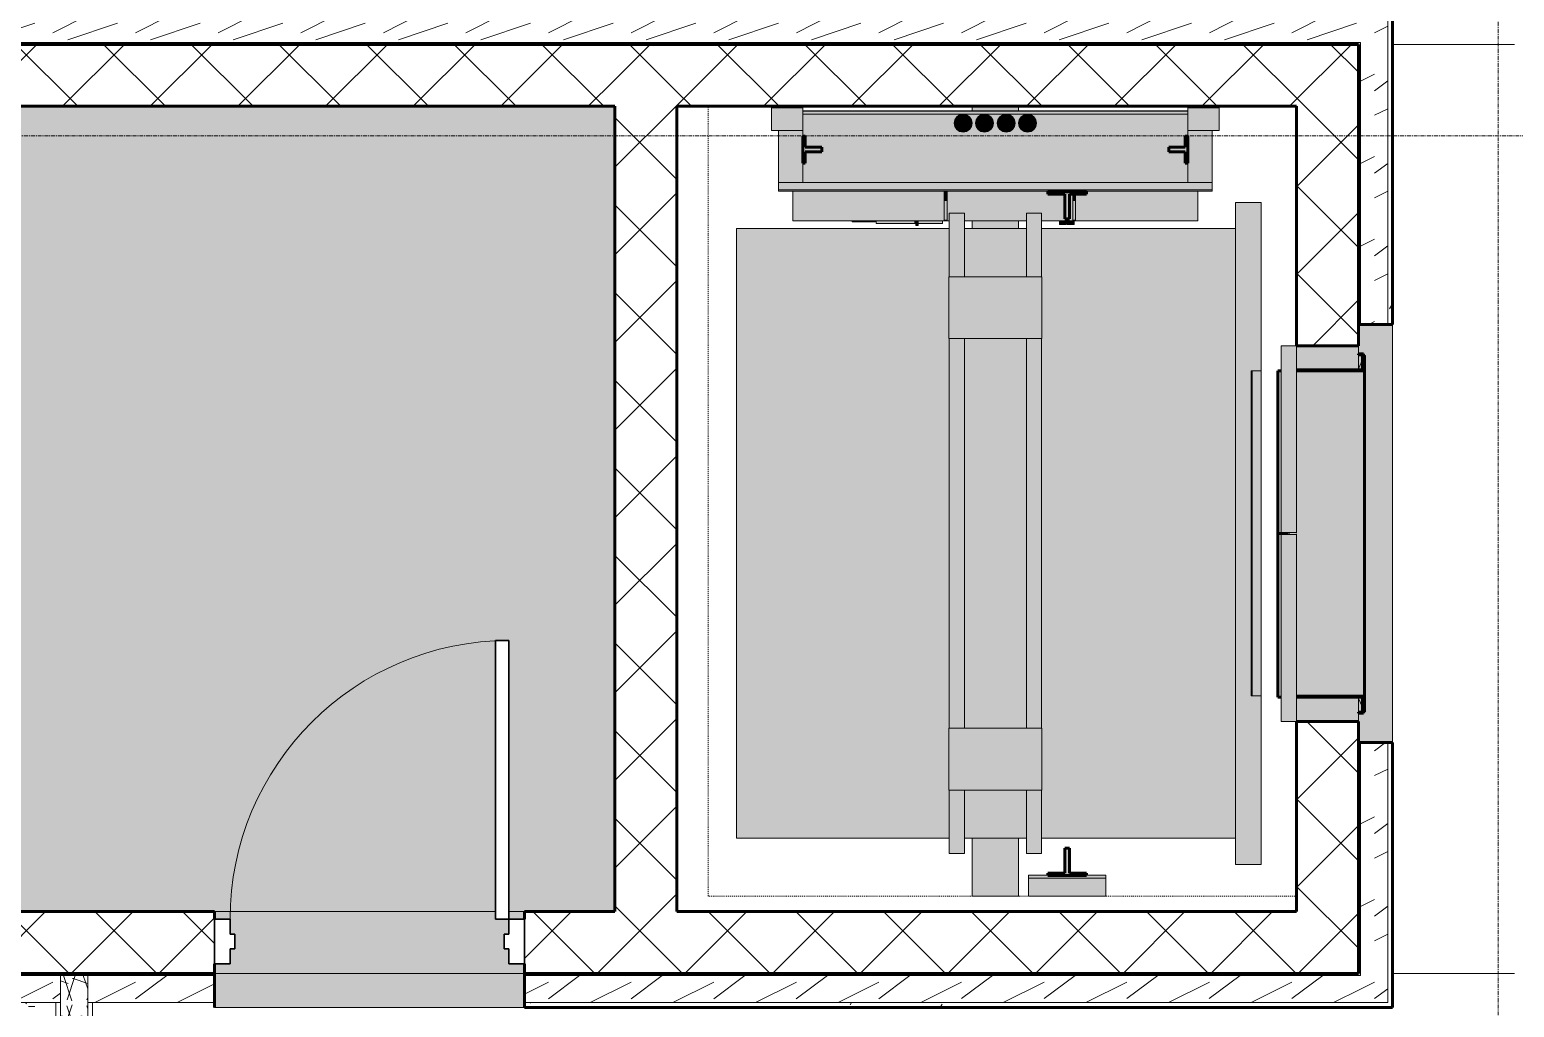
# Model space of a CAD drawing. Header units: inches. Extents: x -4061 to -1937, y 10959 to 12323.
# Drawn here: x -3670.9 to -3479.2, y 11422.6 to 11548.9 of the extents above; entities that cross this region are included whole.
import ezdxf

# ---------------------------------------------------------------- set-up
doc = ezdxf.new("R2010")
doc.units = ezdxf.units.IN
doc.header["$MEASUREMENT"] = 0
doc.linetypes.add('Dash', pattern=[0.25, 0.125, -0.125])
doc.linetypes.add('Grid Line 1_2_', pattern=[0.875, 0.5, -0.125, 0.125, -0.125])
for name, color, linetype, lineweight in [('0-1', 7, 'Continuous', 5), ('0-5', 7, 'Continuous', 18), ('A-DOOR-1', 250, 'Continuous', 9), ('A-DOOR-2', 50, 'Continuous', 30), ('A-DOOR-FRAM-1', 50, 'Continuous', 30), ('A-FLOR-2', 7, 'Continuous', 18), ('A-FLOR-3', 253, 'Continuous', 18), ('A-GENM-2', 10, 'Continuous', 60), ('A-GENM-3', 250, 'Continuous', 9), ('A-GENM-4', 55, 'Continuous', 9), ('A-GENM-HDLN-1', 250, 'Dash', 9), ('A-WALL', 113, 'Continuous', 18), ('A-WALL-10', 113, 'Continuous', 60), ('A-WALL-2', 10, 'Continuous', 60), ('A-WALL-3', 7, 'Continuous', 18), ('A-WALL-4', 254, 'Continuous', 5), ('A-WALL-9', 113, 'Continuous', 5), ('A-WALL-PATT-5', 252, 'Continuous', 9), ('A-WALL-PATT-6', 111, 'Continuous', 9), ('G-IMPT-1', 55, 'Continuous', 9), ('G-IMPT-2', 1, 'Continuous', 9), ('Q-SPCQ-1', 250, 'Continuous', 9), ('Q-SPCQ-3', 37, 'Continuous', 9), ('S-GRID-1', 1, 'Grid Line 1_2_', 9)]:
    doc.layers.add(name, color=color, linetype=linetype, lineweight=lineweight)
pattern_1 = [(45, (0, 0), (-5.656854, 5.656854), []), (135, (0, 0), (-5.656854, -5.656854), [])]
pattern_2 = [(216.87, (4.265, 10.662), (31.9871619, 21.32545714), [5.331, -47.981]), (206.565, (10.662, 7.464), (-10.662476, -10.6620098), [11.921, -11.921]), (198.435, (10.662, 2.132), (-21.32449365, -10.6625869), [6.744, -26.974])]
pattern_3 = [(0, (0, 0), (20.48, 5.12), [0.845, -14.515, 0.845, -14.515, -81.92]), (0, (0, 0), (20.48, 5.12), [-30.72, 0.845, -29.875, 0.845, -14.515, -35.84]), (0, (0, 0), (20.48, 5.12), [-76.8, 0.845, -9.395, 0.845, -24.755]), (120, (7.68, 2.56), (-14.67405, 15.1762003), [0.845, -14.515, 0.845, -14.515, -81.92]), (120, (7.68, 2.56), (-14.67405, 15.1762003), [-30.72, 0.845, -29.875, 0.845, -14.515, -35.84]), (120, (7.68, 2.56), (-14.67405, 15.1762003), [-76.8, 0.845, -9.395, 0.845, -24.755]), (240, (10.24, 12.8), (-5.80595, -20.2962003), [0.845, -14.515, 0.845, -14.515, -81.92]), (240, (10.24, 12.8), (-5.80595, -20.2962003), [-30.72, 0.845, -29.875, 0.845, -14.515, -35.84]), (240, (10.24, 12.8), (-5.80595, -20.2962003), [-76.8, 0.845, -9.395, 0.845, -24.755])]

# ---------------------------------------------------------------- blocks, each defined once
blk = doc.blocks.new('CTR - 1st Phase - Shell_rvt-1-ENLARGED RCP - 2ND FLOOR PLAN - EAST')
at = {"layer": 'A-FLOR-2'}
for p, q in [((-3479.22, 11546.99), (-3494.95, 11546.99)), ((-3494.95, 11426.99), (-3479.22, 11426.99))]:
    blk.add_line(p, q, dxfattribs=at)
at = {"layer": 'S-GRID-1'}
for p, q in [((-3481.32, 10958.72), (-3481.32, 12290.35)), ((-1936.83, 11535.19), (-4027.88, 11535.19))]:
    blk.add_line(p, q, dxfattribs=at)
blk = doc.blocks.new('HOLLOW METAL - STAIR DOOR-2008640-ENLARGED RCP - 2ND FLOOR PLAN - EAST')
at = {"layer": 'A-DOOR-1'}
blk.add_arc((18, 3.25), 36, 90, 180, dxfattribs=at)
at = {"layer": 'A-DOOR-2'}
for p, q in [((18, 39.25), (16.25, 39.25)), ((16.25, 39.25), (16.25, 3.25)), ((18, 3.25), (18, 39.25)), ((16.25, 3.25), (18, 3.25))]:
    blk.add_line(p, q, dxfattribs=at)
at = {"layer": 'A-DOOR-FRAM-1'}
for p, q in [((-18, 3.25), (-20, 3.25)), ((-20, 3.25), (-20, -2.5)), ((-18, 1.3125), (-18, 3.25)), ((18, 3.25), (18, 1.3125)), ((20, 3.25), (18, 3.25)), ((20, -2.5), (20, 3.25)), ((-17.375, 1.3125), (-18, 1.3125)), ((-17.375, -0.5625), (-17.375, 1.3125)), ((18, 1.3125), (17.375, 1.3125)), ((17.375, 1.3125), (17.375, -0.5625)), ((-18, -2.5), (-18, -0.5625)), ((-18, -0.5625), (-17.375, -0.5625)), ((17.375, -0.5625), (18, -0.5625)), ((18, -0.5625), (18, -2.5)), ((-20, -2.5), (-18, -2.5)), ((18, -2.5), (20, -2.5))]:
    blk.add_line(p, q, dxfattribs=at)
blk = doc.blocks.new('Elevator Door-Center - 48_ x 84_-2010370-ENLARGED RCP - 2ND FLOOR PLAN - EAST')
at = {"layer": 'Q-SPCQ-3'}
for points in [[(-28.15, 6), (-28.15, 4), (-4.03, 4), (-4.03, 6), (-24.9, 6)], [(-3.78, 6), (-3.78, 4), (20.35, 4), (20.35, 6), (17.1, 6)]]:
    blk.add_hatch(color=256, dxfattribs=at).paths.add_polyline_path(points, flags=0)
at = {"layer": 'Q-SPCQ-1'}
for p, q in [((-4.03, 6), (-28.15, 6)), ((-28.15, 6), (-28.15, 4)), ((-4.03, 6), (-4.03, 4)), ((20.35, 6), (-3.78, 6)), ((-3.78, 6), (-3.78, 4)), ((20.35, 6), (20.35, 4)), ((-28.15, 4), (-4.03, 4)), ((-3.78, 4), (20.35, 4))]:
    blk.add_line(p, q, dxfattribs=at)
blk = doc.blocks.new('Otis_G2S_06102019171910 - Duty_3000_Speed_150_Seismic_N_CabHeight_93_CabPanels_Y_EntHeight_84_CwtLoc_L2_CwtSafety_N_DoorHand_CO_OpeningType_Front_Glassback_N_FRSAME_NOH-2125003-ENLARGED RCP - 2ND FLOOR PLAN - EAST')
at = {"layer": 'G-IMPT-1'}
h = blk.add_hatch(color=256, dxfattribs=at)
h.paths.add_polyline_path([(7.47, 72.31), (7.47, 44.86), (13.69, 44.86), (13.69, 44.89), (21.69, 44.89), (21.69, 44.86), (71.99, 44.86), (71.99, 44.89), (79.99, 44.89), (79.99, 44.86), (86.21, 44.86), (86.21, 72.31), (37.22, 72.31)], flags=0)
h.paths.add_polyline_path([(7.47, 7.9), (86.21, 7.9), (86.21, 32.93), (79.99, 32.93), (79.99, 32.89), (71.99, 32.89), (71.99, 32.93), (21.69, 32.93), (21.69, 32.89), (13.69, 32.89), (13.69, 32.93), (7.47, 32.93), (7.47, 26.89)], flags=0)
h.paths.add_polyline_path([(7.47, 34.89), (13.69, 34.89), (13.69, 42.89), (7.47, 42.89)], flags=0)
h.paths.add_polyline_path([(21.69, 42.89), (21.69, 34.89), (71.99, 34.89), (71.99, 42.89), (37.22, 42.89)], flags=0)
h.paths.add_polyline_path([(79.99, 42.89), (79.99, 34.89), (86.21, 34.89), (86.21, 42.89), (84.19, 42.89)], flags=0)
h = blk.add_hatch(color=256, dxfattribs=at)
h.paths.add_polyline_path([(87.2, 29.94), (87.2, 12.74), (91.02, 12.74), (91.02, 28.53), (90.96, 28.53), (90.96, 27.13), (90.65, 27.13), (90.65, 28.53), (87.27, 28.53), (87.27, 28.91), (90.65, 28.91), (90.65, 29.31), (87.46, 29.31), (87.46, 29.94), (90.65, 29.94), (90.65, 32.13), (90.96, 32.13), (90.96, 28.91), (91.02, 28.91), (91.02, 45.12), (87.27, 45.12), (87.27, 45.49), (91.02, 45.49), (91.02, 65.05), (87.2, 65.05), (87.2, 44.86), (88.18, 44.86), (88.18, 42.89), (87.2, 42.89), (87.2, 34.89), (88.18, 34.89), (88.18, 32.93), (87.2, 32.93)], flags=0)
h.paths.add_polyline_path([(101.36, 26.89), (101.36, 14.06), (101.43, 14.06), (101.43, 63.74), (101.36, 63.74), (101.36, 34.56)], flags=0)
h = blk.add_hatch(color=256, dxfattribs=at)
h.paths.add_polyline_path([(92.16, 63.74), (92.16, 14.06), (94.66, 14.06), (94.66, 14.37), (96.1, 14.37), (96.1, 16.5), (96.72, 16.5), (96.72, 14.37), (98.16, 14.37), (98.16, 14.06), (100.99, 14.06), (100.99, 63.74), (93.59, 63.74)], flags=0)
h.paths.add_polyline_path([(94.66, 63.74), (98.16, 63.74), (98.16, 63.43), (96.72, 63.43), (96.72, 61.3), (96.1, 61.3), (96.1, 63.43), (94.66, 63.43)], flags=0)
h.paths.add_polyline_path([(98.65, 43.06), (98.74, 43.5), (98.99, 43.88), (99.37, 44.13), (99.81, 44.22), (100.26, 44.13), (100.64, 43.88), (100.89, 43.5), (100.98, 43.06), (100.89, 42.61), (100.61, 42.22), (100.26, 41.98), (99.81, 41.89), (99.37, 41.98), (98.99, 42.23), (98.74, 42.61)], flags=0)
h.paths.add_polyline_path([(98.65, 40.31), (98.74, 40.75), (98.99, 41.13), (99.37, 41.38), (99.81, 41.47), (100.26, 41.38), (100.64, 41.13), (100.89, 40.75), (100.98, 40.31), (100.89, 39.86), (100.64, 39.48), (100.26, 39.23), (99.81, 39.14), (99.37, 39.23), (98.99, 39.48), (98.74, 39.86)], flags=0)
h.paths.add_polyline_path([(98.65, 37.48), (98.74, 37.93), (98.99, 38.3), (99.38, 38.56), (99.81, 38.64), (100.26, 38.56), (100.64, 38.3), (100.89, 37.93), (100.98, 37.48), (100.89, 37.04), (100.64, 36.66), (100.26, 36.41), (99.81, 36.32), (99.37, 36.41), (98.99, 36.66), (98.74, 37.04)], flags=0)
h.paths.add_polyline_path([(98.65, 34.73), (98.74, 35.18), (98.99, 35.55), (99.37, 35.81), (99.81, 35.89), (100.26, 35.81), (100.64, 35.55), (100.89, 35.18), (100.98, 34.73), (100.89, 34.29), (100.64, 33.91), (100.26, 33.66), (99.81, 33.57), (99.37, 33.66), (98.99, 33.91), (98.74, 34.29), (98.69, 34.56)], flags=0)
for points in [[(100.99, 26.89), (100.99, 14.06), (101.36, 14.06), (101.36, 63.74), (100.99, 63.74), (100.99, 34.56)], [(87.06, 54.39), (87.2, 54.39), (87.2, 57.39), (87.06, 57.39)], [(86.86, 49.88), (86.86, 49.29), (87.2, 49.29), (87.2, 54.29), (86.86, 54.29)], [(86.61, 49.15), (86.61, 48.84), (87.2, 48.84), (87.2, 49.15)], [(13.69, 44.89), (13.69, 32.89), (21.69, 32.89), (21.69, 44.89)], [(71.99, 32.89), (79.99, 32.89), (79.99, 44.89), (71.99, 44.89), (71.99, 32.93)], [(87.27, 45.12), (89.83, 45.12), (89.83, 45.49), (87.27, 45.49)], [(89.83, 45.12), (91.02, 45.12), (91.02, 45.49), (89.83, 45.49)], [(98.65, 43.06), (98.74, 42.61), (99.02, 42.22), (99.37, 41.98), (99.81, 41.89), (100.26, 41.98), (100.64, 42.23), (100.89, 42.61), (100.98, 43.06), (100.89, 43.5), (100.64, 43.88), (100.26, 44.13), (99.81, 44.22), (99.37, 44.13), (98.99, 43.88), (98.74, 43.5)], [(98.65, 40.31), (98.74, 39.86), (98.99, 39.48), (99.37, 39.23), (99.81, 39.14), (100.26, 39.23), (100.64, 39.48), (100.89, 39.86), (100.98, 40.31), (100.89, 40.75), (100.64, 41.13), (100.26, 41.38), (99.81, 41.47), (99.37, 41.38), (98.99, 41.13), (98.74, 40.75)], [(98.65, 37.48), (98.74, 37.04), (98.99, 36.66), (99.37, 36.41), (99.81, 36.32), (100.26, 36.41), (100.64, 36.66), (100.89, 37.04), (100.98, 37.48), (100.89, 37.93), (100.64, 38.3), (100.26, 38.56), (99.81, 38.64), (99.37, 38.56), (98.99, 38.3), (98.74, 37.93)], [(98.65, 34.73), (98.74, 34.29), (98.99, 33.91), (99.37, 33.66), (99.81, 33.57), (100.26, 33.66), (100.64, 33.91), (100.89, 34.29), (100.98, 34.73), (100.89, 35.18), (100.64, 35.55), (100.26, 35.81), (99.81, 35.89), (99.37, 35.81), (98.99, 35.55), (98.74, 35.18)], [(86.71, 30.61), (86.71, 29.78), (87.16, 29.78), (87.16, 30.61)], [(86.71, 29.67), (86.71, 28.72), (87.16, 28.72), (87.16, 29.67)], [(87.16, 30.61), (87.16, 29.78), (87.2, 29.78), (87.2, 30.61)], [(87.16, 29.67), (87.16, 28.72), (87.2, 28.72), (87.2, 29.67)], [(87.27, 28.91), (87.27, 28.53), (89.83, 28.53), (89.83, 28.91), (87.46, 28.91)], [(4.09, 7.9), (4.09, 4.56), (25.84, 4.57), (25.84, 5.85), (67.84, 5.85), (67.84, 4.56), (89.59, 4.56), (89.59, 7.9), (18.42, 7.9)], [(25.84, 5.85), (25.84, 5.75), (67.84, 5.75), (67.84, 5.85), (37.22, 5.85)], [(25.84, 4.57), (67.84, 4.57), (67.84, 5.75), (25.84, 5.75)]]:
    blk.add_hatch(color=256, dxfattribs=at).paths.add_polyline_path(points, flags=0)
h = blk.add_hatch(color=256, dxfattribs=at)
h.paths.add_polyline_path([(86.86, 48.84), (86.86, 45.73), (87.2, 45.73), (87.2, 48.84)], flags=0)
h.paths.add_polyline_path([(86.86, 49.26), (86.86, 49.15), (87.2, 49.15), (87.2, 49.26)], flags=0)
h = blk.add_hatch(color=256, dxfattribs=at)
h.paths.add_polyline_path([(5.5, 44.86), (5.5, 42.89), (13.69, 42.89), (13.69, 44.86), (7.47, 44.86)], flags=0)
h.paths.add_polyline_path([(21.69, 44.86), (21.69, 42.89), (71.99, 42.89), (71.99, 44.86), (37.22, 44.86)], flags=0)
h.paths.add_polyline_path([(79.99, 42.89), (88.18, 42.89), (88.18, 44.86), (79.99, 44.86)], flags=0)
h = blk.add_hatch(color=256, dxfattribs=at)
h.paths.add_polyline_path([(5.5, 32.93), (13.69, 32.93), (13.69, 34.89), (5.5, 34.89)], flags=0)
h.paths.add_polyline_path([(21.69, 34.89), (21.69, 32.93), (71.99, 32.93), (71.99, 34.89), (37.22, 34.89)], flags=0)
h.paths.add_polyline_path([(79.99, 32.93), (88.18, 32.93), (88.18, 34.89), (79.99, 34.89)], flags=0)
h = blk.add_hatch(color=256, dxfattribs=at)
h.paths.add_polyline_path([(89.83, 28.53), (90.65, 28.53), (90.65, 28.91), (89.83, 28.91)], flags=0)
h.paths.add_polyline_path([(90.96, 28.91), (90.96, 28.53), (91.02, 28.53), (91.02, 28.91)], flags=0)
at = {"layer": 'G-IMPT-2'}
for p, q in [((7.47, 72.31), (86.21, 72.31)), ((7.47, 44.86), (7.47, 72.31)), ((86.21, 72.31), (86.21, 44.86)), ((91.02, 65.05), (87.2, 65.05)), ((87.2, 44.86), (87.2, 65.05)), ((100.99, 63.74), (100.99, 14.06)), ((101.36, 14.06), (101.36, 63.74)), ((101.43, 63.74), (101.43, 14.06)), ((87.2, 57.39), (87.06, 57.39)), ((87.06, 57.39), (87.06, 54.39)), ((87.2, 54.29), (86.86, 54.29)), ((86.86, 54.29), (86.86, 49.29)), ((87.06, 54.39), (87.2, 54.39)), ((87.2, 49.15), (86.61, 49.15)), ((86.61, 49.15), (86.61, 48.84)), ((86.61, 48.84), (87.2, 48.84)), ((86.86, 49.29), (87.2, 49.29)), ((87.2, 49.26), (86.86, 49.26)), ((86.86, 49.15), (86.86, 49.26)), ((86.86, 45.73), (86.86, 48.84)), ((13.69, 44.86), (5.5, 44.86)), ((5.5, 44.86), (5.5, 42.89)), ((13.69, 44.86), (5.5, 44.86)), ((21.69, 44.89), (13.69, 44.89)), ((13.69, 32.89), (13.69, 44.89)), ((21.69, 44.89), (21.69, 32.89)), ((71.99, 44.86), (21.69, 44.86)), ((71.99, 44.86), (21.69, 44.86)), ((79.99, 44.89), (71.99, 44.89)), ((71.99, 32.89), (71.99, 44.89)), ((79.99, 44.89), (79.99, 32.89)), ((88.18, 44.86), (79.99, 44.86)), ((88.18, 44.86), (79.99, 44.86)), ((86.86, 45.73), (87.2, 45.73)), ((89.83, 45.49), (87.27, 45.49)), ((87.27, 45.12), (87.27, 45.49)), ((87.27, 45.12), (89.83, 45.12)), ((88.18, 42.89), (88.18, 44.86)), ((91.02, 45.49), (89.83, 45.49)), ((89.83, 45.12), (89.83, 45.49)), ((89.83, 45.12), (91.02, 45.12)), ((98.99, 43.88), (99.37, 44.13)), ((99.37, 44.13), (99.81, 44.22)), ((99.81, 44.22), (100.26, 44.13)), ((100.26, 44.13), (100.64, 43.88)), ((13.69, 42.89), (5.5, 42.89)), ((7.47, 34.89), (7.47, 42.89)), ((71.99, 42.89), (21.69, 42.89)), ((88.18, 42.89), (79.99, 42.89)), ((86.21, 42.89), (86.21, 34.89)), ((87.2, 34.89), (87.2, 42.89)), ((98.65, 43.06), (98.74, 43.5)), ((98.74, 42.61), (98.65, 43.06)), ((98.74, 43.5), (98.99, 43.88)), ((98.99, 42.23), (98.74, 42.61)), ((99.37, 41.98), (98.99, 42.23)), ((100.64, 42.23), (100.26, 41.98)), ((100.64, 43.88), (100.89, 43.5)), ((100.89, 42.61), (100.64, 42.23)), ((100.89, 43.5), (100.98, 43.06)), ((100.98, 43.06), (100.89, 42.61)), ((98.65, 40.31), (98.74, 40.75)), ((98.74, 39.86), (98.65, 40.31)), ((98.74, 40.75), (98.99, 41.13)), ((98.99, 41.13), (99.37, 41.38)), ((99.81, 41.89), (99.37, 41.98)), ((99.37, 41.38), (99.81, 41.47)), ((100.26, 41.98), (99.81, 41.89)), ((99.81, 41.47), (100.26, 41.38)), ((100.26, 41.38), (100.64, 41.13)), ((100.64, 41.13), (100.89, 40.75)), ((100.89, 40.75), (100.98, 40.31)), ((100.98, 40.31), (100.89, 39.86)), ((98.99, 39.48), (98.74, 39.86)), ((99.37, 39.23), (98.99, 39.48)), ((98.99, 38.3), (99.37, 38.56)), ((99.81, 39.14), (99.37, 39.23)), ((99.37, 38.56), (99.81, 38.64)), ((100.26, 39.23), (99.81, 39.14)), ((99.81, 38.64), (100.26, 38.56)), ((100.64, 39.48), (100.26, 39.23)), ((100.26, 38.56), (100.64, 38.3)), ((100.89, 39.86), (100.64, 39.48)), ((98.65, 37.48), (98.74, 37.93)), ((98.74, 37.04), (98.65, 37.48)), ((98.74, 37.93), (98.99, 38.3)), ((98.99, 36.66), (98.74, 37.04)), ((99.37, 36.41), (98.99, 36.66)), ((100.64, 36.66), (100.26, 36.41)), ((100.64, 38.3), (100.89, 37.93)), ((100.89, 37.04), (100.64, 36.66)), ((100.89, 37.93), (100.98, 37.48)), ((100.98, 37.48), (100.89, 37.04)), ((5.5, 34.89), (5.5, 32.93)), ((5.5, 34.89), (13.69, 34.89)), ((21.69, 34.89), (71.99, 34.89)), ((79.99, 34.89), (88.18, 34.89)), ((88.18, 32.93), (88.18, 34.89)), ((98.65, 34.73), (98.74, 35.18)), ((98.74, 34.29), (98.65, 34.73)), ((98.74, 35.18), (98.99, 35.55)), ((98.99, 35.55), (99.37, 35.81)), ((99.81, 36.32), (99.37, 36.41)), ((99.37, 35.81), (99.81, 35.89)), ((100.26, 36.41), (99.81, 36.32)), ((99.81, 35.89), (100.26, 35.81)), ((100.26, 35.81), (100.64, 35.55)), ((100.64, 35.55), (100.89, 35.18)), ((100.89, 35.18), (100.98, 34.73)), ((100.98, 34.73), (100.89, 34.29)), ((13.69, 32.93), (5.5, 32.93)), ((5.5, 32.93), (13.69, 32.93)), ((7.47, 7.9), (7.47, 32.93)), ((13.69, 32.89), (21.69, 32.89)), ((71.99, 32.93), (21.69, 32.93)), ((21.69, 32.93), (71.99, 32.93)), ((71.99, 32.89), (79.99, 32.89)), ((88.18, 32.93), (79.99, 32.93)), ((79.99, 32.93), (88.18, 32.93)), ((86.21, 32.93), (86.21, 7.9)), ((87.2, 12.74), (87.2, 32.93)), ((98.99, 33.91), (98.74, 34.29)), ((99.37, 33.66), (98.99, 33.91)), ((99.81, 33.57), (99.37, 33.66)), ((100.26, 33.66), (99.81, 33.57)), ((100.64, 33.91), (100.26, 33.66)), ((100.89, 34.29), (100.64, 33.91)), ((87.16, 30.61), (86.71, 30.61)), ((86.71, 30.61), (86.71, 29.78)), ((86.71, 29.78), (87.16, 29.78)), ((87.16, 29.67), (86.71, 29.67)), ((86.71, 28.72), (86.71, 29.67)), ((87.2, 30.61), (87.16, 30.61)), ((87.16, 30.61), (87.16, 29.78)), ((87.16, 29.78), (87.2, 29.78)), ((87.2, 29.67), (87.16, 29.67)), ((87.16, 29.67), (87.16, 28.72)), ((89.83, 28.91), (87.27, 28.91)), ((87.27, 28.53), (87.27, 28.91)), ((90.65, 28.91), (89.83, 28.91)), ((89.83, 28.53), (89.83, 28.91)), ((91.02, 28.91), (90.96, 28.91)), ((86.71, 28.72), (87.16, 28.72)), ((87.16, 28.72), (87.2, 28.72)), ((87.27, 28.53), (89.83, 28.53)), ((89.83, 28.53), (90.65, 28.53)), ((90.96, 28.53), (91.02, 28.53)), ((87.2, 12.74), (91.02, 12.74)), ((7.47, 7.9), (4.09, 7.9)), ((4.09, 7.9), (4.09, 4.56)), ((86.21, 7.9), (7.47, 7.9)), ((89.59, 7.9), (86.21, 7.9)), ((89.59, 4.56), (89.59, 7.9)), ((67.84, 5.85), (25.84, 5.85)), ((25.84, 5.85), (25.84, 5.75)), ((25.84, 5.75), (67.84, 5.75)), ((25.84, 4.57), (25.84, 5.75)), ((67.84, 5.75), (67.84, 5.85)), ((67.84, 5.75), (67.84, 4.57)), ((4.09, 4.56), (25.84, 4.56)), ((67.84, 4.57), (25.84, 4.57)), ((25.84, 4.56), (67.84, 4.56)), ((67.84, 4.56), (89.59, 4.56))]:
    blk.add_line(p, q, dxfattribs=at)
blk = doc.blocks.new('Otis_G2S_06102019171910 - Otis_G2S_06102019171910-2044336-ENLARGED RCP - 2ND FLOOR PLAN - EAST')
at = {"layer": 'A-GENM-4'}
h = blk.add_hatch(color=256, dxfattribs=at)
h.paths.add_polyline_path([(98.85, 67.78), (98.85, 63.74), (101.8, 63.74), (101.8, 67.78)], flags=0)
h.paths.add_polyline_path([(98.85, 14.06), (98.85, 10.02), (101.8, 10.02), (101.8, 14.06), (100.99, 14.06)], flags=0)
h = blk.add_hatch(color=256, dxfattribs=at)
h.paths.add_polyline_path([(101.8, 67.53), (101.8, 63.74), (102, 63.74), (102, 67.78), (101.8, 67.78)], flags=0)
h.paths.add_polyline_path([(101.8, 10.91), (101.8, 10.02), (102, 10.02), (102, 14.06), (101.8, 14.06), (101.8, 10.96)], flags=0)
for points in [[(91.02, 26.89), (91.02, 10.91), (91.21, 10.91), (91.21, 66.89), (91.02, 66.89), (91.02, 34.56)], [(91.21, 34.89), (91.21, 10.91), (92.16, 10.91), (92.16, 66.89), (91.21, 66.89), (91.21, 42.22)], [(0, 33.18), (0, 24.63), (2.3, 24.63), (2.3, 34.63), (0, 34.63)], [(2.3, 29.94), (2.3, 24.63), (2.68, 24.63), (2.68, 34.63), (2.3, 34.63), (2.3, 32.13)], [(25.69, 2), (46.69, 2), (46.69, 1.25), (46.81, 1.25), (46.81, 2.41), (25.69, 2.41)], [(46.81, 2.41), (46.81, 1.25), (46.94, 1.25), (46.94, 2), (67.81, 2), (67.81, 2.41), (46.94, 2.41)], [(25.81, -3.77), (25.81, -8.64), (67.81, -8.64), (67.81, 0), (46.94, 0), (46.94, 0.96), (46.69, 0.96), (46.69, 0), (25.81, 0)], [(23.81, -8.64), (23.81, -8.89), (69.81, -8.89), (69.81, -8.64), (24.09, -8.64)]]:
    blk.add_hatch(color=256, dxfattribs=at).paths.add_polyline_path(points, flags=0)
h = blk.add_hatch(color=256, dxfattribs=at)
h.paths.add_polyline_path([(92.16, 13.73), (92.16, 10.91), (98.85, 10.91), (98.85, 14.06), (92.16, 14.06)], flags=0)
h.paths.add_polyline_path([(92.16, 66.57), (92.16, 63.74), (98.85, 63.74), (98.85, 66.89), (92.16, 66.89)], flags=0)
h = blk.add_hatch(color=256, dxfattribs=at)
h.paths.add_polyline_path([(94.66, 63.74), (94.66, 63.43), (96.1, 63.43), (96.1, 61.3), (96.72, 61.3), (96.72, 63.43), (98.16, 63.43), (98.16, 63.74), (96.1, 63.74)], flags=0)
h.paths.add_polyline_path([(94.66, 14.06), (94.66, 14.06), (98.16, 14.06), (98.16, 14.37), (96.72, 14.37), (96.72, 16.5), (96.1, 16.5), (96.1, 14.37), (94.66, 14.37)], flags=0)
h = blk.add_hatch(color=256, dxfattribs=at)
h.paths.add_polyline_path([(0, 41.9), (0, 35.9), (7.47, 35.9), (7.47, 41.9), (5.5, 41.9)], flags=0)
h.paths.add_polyline_path([(86.21, 41.9), (86.21, 35.9), (87.2, 35.9), (87.2, 41.9)], flags=0)
h.paths.add_polyline_path([(101.43, 35.9), (102, 35.9), (102, 41.9), (101.43, 41.9)], flags=0)
h = blk.add_hatch(color=256, dxfattribs=at)
h.paths.add_polyline_path([(2.66, 27.13), (2.97, 27.13), (2.97, 29.31), (6.16, 29.31), (6.16, 29.94), (2.97, 29.94), (2.97, 32.13), (2.66, 32.13)], flags=0)
h.paths.add_polyline_path([(87.46, 29.31), (90.65, 29.31), (90.65, 27.13), (90.96, 27.13), (90.96, 32.13), (90.65, 32.13), (90.65, 29.94), (87.46, 29.94)], flags=0)
h = blk.add_hatch(color=256, dxfattribs=at)
h.paths.add_polyline_path([(23.6, -8.34), (23.6, -8.64), (25.81, -8.64), (25.8, 0), (25.69, 0), (25.69, -8.52), (23.73, -8.52), (23.73, -8), (23.6, -8)], flags=0)
h.paths.add_polyline_path([(67.81, -8), (67.81, -8.64), (70.02, -8.64), (70.02, -8), (69.9, -8), (69.9, -8.52), (67.94, -8.52), (67.93, 0), (67.81, 0), (67.81, -3.77)], flags=0)
h = blk.add_hatch(color=256, dxfattribs=at)
h.paths.add_polyline_path([(24.37, -8.52), (25.69, -8.52), (25.69, -8), (25.53, -8), (25.28, -8.11)], flags=0)
h.paths.add_polyline_path([(67.94, -8), (67.94, -8.52), (69.25, -8.52), (68.09, -8)], flags=0)
at = {"layer": 'A-GENM-2'}
for p, q in [((94.66, 63.43), (94.66, 63.74)), ((94.66, 63.74), (98.16, 63.74)), ((96.1, 63.43), (94.66, 63.43)), ((96.1, 61.3), (96.1, 63.43)), ((98.16, 63.43), (96.72, 63.43)), ((96.72, 63.43), (96.72, 61.3)), ((98.16, 63.74), (98.16, 63.43)), ((96.72, 61.3), (96.1, 61.3)), ((2.66, 27.13), (2.66, 32.13)), ((2.66, 32.13), (2.97, 32.13)), ((2.97, 32.13), (2.97, 29.94)), ((90.65, 29.94), (90.65, 32.13)), ((90.65, 32.13), (90.96, 32.13)), ((90.96, 32.13), (90.96, 27.13)), ((2.97, 29.94), (6.16, 29.94)), ((6.16, 29.31), (2.97, 29.31)), ((2.97, 29.31), (2.97, 27.13)), ((6.16, 29.94), (6.16, 29.31)), ((87.46, 29.31), (87.46, 29.94)), ((87.46, 29.94), (90.65, 29.94)), ((90.65, 29.31), (87.46, 29.31)), ((90.65, 27.13), (90.65, 29.31)), ((2.97, 27.13), (2.66, 27.13)), ((90.96, 27.13), (90.65, 27.13)), ((96.1, 16.5), (96.72, 16.5)), ((96.1, 14.37), (96.1, 16.5)), ((96.72, 16.5), (96.72, 14.37)), ((94.66, 14.06), (94.66, 14.37)), ((94.66, 14.37), (96.1, 14.37)), ((98.16, 14.06), (94.66, 14.06)), ((96.72, 14.37), (98.16, 14.37)), ((98.16, 14.37), (98.16, 14.06)), ((25.69, 2), (25.69, 2.41)), ((25.69, 2.41), (46.81, 2.41)), ((46.81, 2.41), (67.81, 2.41)), ((46.81, 1.25), (46.81, 2.41)), ((46.81, 2.41), (46.81, 1.25)), ((67.81, 2.41), (67.81, 2)), ((46.81, 1.25), (46.69, 1.25)), ((46.94, 1.25), (46.81, 1.25)), ((25.69, -8.52), (25.69, 0)), ((25.81, 0), (25.81, -8.64)), ((67.81, -8.64), (67.81, 0)), ((67.94, 0), (67.94, -8.52)), ((23.6, -8.64), (23.6, -8)), ((23.6, -8), (23.73, -8)), ((25.81, -8.64), (23.6, -8.64)), ((23.73, -8), (23.73, -8.52)), ((23.73, -8.52), (25.69, -8.52)), ((70.02, -8.64), (67.81, -8.64)), ((67.94, -8.52), (69.9, -8.52)), ((69.9, -8.52), (69.9, -8)), ((69.9, -8), (70.02, -8)), ((70.02, -8), (70.02, -8.64))]:
    blk.add_line(p, q, dxfattribs=at)
at = {"layer": 'A-GENM-3'}
for p, q in [((98.85, 63.74), (98.85, 67.78)), ((98.85, 67.78), (101.8, 67.78)), ((101.8, 67.78), (102, 67.78)), ((101.8, 63.74), (101.8, 67.78)), ((91.02, 10.91), (91.02, 66.89)), ((91.02, 66.89), (91.21, 66.89)), ((91.21, 66.89), (91.21, 10.91)), ((91.21, 66.89), (92.16, 66.89)), ((92.16, 66.89), (92.16, 10.91)), ((92.16, 66.89), (98.85, 66.89)), ((98.85, 63.74), (92.16, 63.74)), ((101.8, 63.74), (98.85, 63.74)), ((102, 63.74), (101.8, 63.74)), ((0, 35.9), (0, 41.9)), ((0, 41.9), (7.47, 41.9)), ((86.21, 41.9), (87.2, 41.9)), ((101.43, 41.9), (102, 41.9)), ((7.47, 35.9), (0, 35.9)), ((2.3, 34.63), (0, 34.63)), ((0, 34.63), (0, 24.63)), ((2.68, 34.63), (2.3, 34.63)), ((2.3, 34.63), (2.3, 24.63)), ((2.68, 34.63), (2.68, 32.13)), ((87.2, 35.9), (86.21, 35.9)), ((102, 35.9), (101.43, 35.9)), ((2.99, 32.13), (2.99, 29.94)), ((2.99, 29.31), (2.99, 27.13)), ((6.18, 29.94), (6.18, 29.31)), ((2.68, 27.13), (2.68, 24.63)), ((0, 24.63), (2.3, 24.63)), ((2.3, 24.63), (2.68, 24.63)), ((92.16, 14.06), (94.66, 14.06)), ((98.16, 14.06), (98.85, 14.06)), ((98.85, 10.02), (98.85, 14.06)), ((98.85, 14.06), (101.8, 14.06)), ((101.8, 14.06), (102, 14.06)), ((101.8, 10.02), (101.8, 14.06)), ((91.21, 10.91), (91.02, 10.91)), ((92.16, 10.91), (91.21, 10.91)), ((98.85, 10.91), (92.16, 10.91)), ((101.8, 10.02), (98.85, 10.02)), ((102, 10.02), (101.8, 10.02)), ((46.69, 0.96), (46.94, 0.96)), ((23.81, -8.89), (23.81, -8.64)), ((23.81, -8.89), (23.81, -8.77)), ((23.81, -8.77), (69.81, -8.77)), ((69.81, -8.89), (23.81, -8.89)), ((69.81, -8.89), (23.81, -8.89)), ((24.37, -8.52), (25.53, -8)), ((25.81, -8.64), (67.81, -8.64)), ((67.81, -8.64), (25.81, -8.64)), ((68.09, -8), (69.25, -8.52)), ((69.81, -8.64), (69.81, -8.89)), ((69.81, -8.77), (69.81, -8.89))]:
    blk.add_line(p, q, dxfattribs=at)
at = {"layer": 'A-GENM-HDLN-1'}
for p, q in [((0, 0), (0, 75.98)), ((0, 75.98), (102, 75.98)), ((102, 75.98), (102, 0)), ((102, 0), (0, 0))]:
    blk.add_line(p, q, dxfattribs=at)
blk.add_blockref('Otis_G2S_06102019171910 - Duty_3000_Speed_150_Seismic_N_CabHeight_93_CabPanels_Y_EntHeight_84_CwtLoc_L2_CwtSafety_N_DoorHand_CO_OpeningType_Front_Glassback_N_FRSAME_NOH-2125003-ENLARGED RCP - 2ND FLOOR PLAN - EAST', (0, 0))
blk = doc.blocks.new('CTR - 1st Phase -Stairs _ Elevators_rvt-1-ENLARGED RCP - 2ND FLOOR PLAN - EAST')
at = {"layer": 'A-FLOR-3'}
blk.add_hatch(color=256, dxfattribs=at).paths.add_polyline_path([(-3684.6, 11434.99), (-3610.75, 11434.99), (-3610.75, 11469.99), (-3609, 11469.99), (-3609, 11434.99), (-3595.32, 11434.99), (-3595.32, 11538.99), (-3673.6, 11538.99), (-3673.6, 11490.99), (-3684.6, 11490.99), (-3684.6, 11474.21)], flags=0)
at = {"layer": 'A-WALL-4'}
h = blk.add_hatch(color=256, dxfattribs=at)
h.paths.add_polyline_path([(-3505.03, 11459.55), (-3499.32, 11459.55), (-3499.32, 11462.68), (-3507.32, 11462.68), (-3507.32, 11459.55)], flags=0)
h.paths.add_polyline_path([(-3503.56, 11504.93), (-3499.32, 11504.93), (-3499.32, 11508.05), (-3507.32, 11508.05), (-3507.32, 11504.93)], flags=0)
h = blk.add_hatch(color=256, dxfattribs=at)
h.paths.add_polyline_path([(-3647, 11426.99), (-3607, 11426.99), (-3607, 11428.24), (-3609, 11428.24), (-3609, 11430.18), (-3609.62, 11430.18), (-3609.62, 11432.05), (-3609, 11432.05), (-3609, 11433.99), (-3610.75, 11433.99), (-3610.75, 11434.99), (-3647, 11434.99), (-3647, 11433.99), (-3645, 11433.99), (-3645, 11432.05), (-3644.37, 11432.05), (-3644.37, 11430.18), (-3645, 11430.18), (-3645, 11428.24), (-3647, 11428.24)], flags=0)
h.paths.add_polyline_path([(-3609, 11433.99), (-3607, 11433.99), (-3607, 11434.99), (-3609, 11434.99)], flags=0)
at = {"layer": 'A-WALL-PATT-5'}
h = blk.add_hatch(dxfattribs=at)
h.set_pattern_fill('FP_21', color=256, style=0, pattern_type=2)
h.set_pattern_definition(pattern_1)
h.paths.add_polyline_path([(-3819.32, 11538.99), (-3595.32, 11538.99), (-3595.32, 11546.99), (-3819.32, 11546.99)], flags=0)
h = blk.add_hatch(dxfattribs=at)
h.set_pattern_fill('FP_21', color=256, style=0, pattern_type=2)
h.set_pattern_definition(pattern_1)
h.paths.add_polyline_path([(-3587.32, 11426.99), (-3587.32, 11546.99), (-3595.32, 11546.99), (-3595.32, 11426.99)], flags=0)
h = blk.add_hatch(dxfattribs=at)
h.set_pattern_fill('FP_21', color=256, style=0, pattern_type=2)
h.set_pattern_definition(pattern_1)
h.paths.add_polyline_path([(-3587.32, 11538.99), (-3499.32, 11538.99), (-3499.32, 11546.99), (-3587.32, 11546.99)], flags=0)
h = blk.add_hatch(dxfattribs=at)
h.set_pattern_fill('FP_21', color=256, style=0, pattern_type=2)
h.set_pattern_definition(pattern_1)
h.paths.add_polyline_path([(-3499.32, 11426.99), (-3499.32, 11459.55), (-3507.32, 11459.55), (-3507.32, 11426.99), (-3500.17, 11426.99)], flags=0)
h.paths.add_polyline_path([(-3503.56, 11508.05), (-3499.32, 11508.05), (-3499.32, 11538.99), (-3507.32, 11538.99), (-3507.32, 11508.05)], flags=0)
h = blk.add_hatch(dxfattribs=at)
h.set_pattern_fill('FP_21', color=256, style=0, pattern_type=2)
h.set_pattern_definition(pattern_1)
h.paths.add_polyline_path([(-3819.32, 11426.99), (-3647, 11426.99), (-3647, 11434.99), (-3819.32, 11434.99), (-3819.32, 11430.89)], flags=0)
h.paths.add_polyline_path([(-3595.53, 11426.99), (-3595.32, 11426.99), (-3595.32, 11434.99), (-3607, 11434.99), (-3607, 11426.99), (-3605.71, 11426.99)], flags=0)
h = blk.add_hatch(dxfattribs=at)
h.set_pattern_fill('FP_21', color=256, style=0, pattern_type=2)
h.set_pattern_definition(pattern_1)
h.paths.add_polyline_path([(-3586.71, 11426.99), (-3507.32, 11426.99), (-3507.32, 11434.99), (-3587.32, 11434.99), (-3587.32, 11426.99)], flags=0)
at = {"layer": 'A-WALL-2'}
for p, q in [((-3819.32, 11546.99), (-3595.32, 11546.99)), ((-3595.32, 11546.99), (-3587.32, 11546.99)), ((-3587.32, 11546.99), (-3499.32, 11546.99)), ((-3499.32, 11546.99), (-3499.32, 11538.99)), ((-3595.32, 11538.99), (-3819.32, 11538.99)), ((-3595.32, 11434.99), (-3595.32, 11538.99)), ((-3587.32, 11538.99), (-3587.32, 11434.99)), ((-3507.32, 11538.99), (-3587.32, 11538.99)), ((-3507.32, 11508.05), (-3507.32, 11538.99)), ((-3499.32, 11538.99), (-3499.32, 11508.05)), ((-3499.32, 11508.05), (-3507.32, 11508.05)), ((-3507.32, 11434.99), (-3507.32, 11459.55)), ((-3507.32, 11459.55), (-3499.32, 11459.55)), ((-3499.32, 11459.55), (-3499.32, 11426.99)), ((-3819.32, 11434.99), (-3647, 11434.99)), ((-3647, 11434.99), (-3647, 11433.99)), ((-3607, 11433.99), (-3607, 11434.99)), ((-3607, 11434.99), (-3595.32, 11434.99)), ((-3587.32, 11434.99), (-3507.32, 11434.99)), ((-3647, 11428.24), (-3647, 11426.99)), ((-3607, 11426.99), (-3607, 11428.24)), ((-3647, 11426.99), (-3819.32, 11426.99)), ((-3595.32, 11426.99), (-3607, 11426.99)), ((-3587.32, 11426.99), (-3595.32, 11426.99)), ((-3507.32, 11426.99), (-3587.32, 11426.99)), ((-3499.32, 11426.99), (-3507.32, 11426.99))]:
    blk.add_line(p, q, dxfattribs=at)
at = {"layer": 'A-WALL-3'}
for p, q in [((-3499.32, 11507.01), (-3499.32, 11508.05)), ((-3499.32, 11504.93), (-3499.32, 11506.89)), ((-3499.32, 11460.71), (-3499.32, 11462.68)), ((-3499.32, 11459.55), (-3499.32, 11460.59)), ((-3610.75, 11434.99), (-3647, 11434.99)), ((-3607, 11434.99), (-3609, 11434.99)), ((-3647, 11426.99), (-3607, 11426.99))]:
    blk.add_line(p, q, dxfattribs=at)
at = {"layer": '0-5'}
for name, p, rotation in [('Otis_G2S_06102019171910 - Otis_G2S_06102019171910-2044336-ENLARGED RCP - 2ND FLOOR PLAN - EAST', (-3507.32, 11436.99), 90.0000000000184), ('Elevator Door-Center - 48_ x 84_-2010370-ENLARGED RCP - 2ND FLOOR PLAN - EAST', (-3503.32, 11487.7), 90.0000000000186)]:
    blk.add_blockref(name, p, dxfattribs=dict(at, rotation=rotation))
blk.add_blockref('HOLLOW METAL - STAIR DOOR-2008640-ENLARGED RCP - 2ND FLOOR PLAN - EAST', (-3627, 11430.74), dxfattribs=at)

msp = doc.modelspace()

# ---------------------------------------------------------------- hatches: boundary and pattern name
at = {"layer": 'A-WALL-9'}
for points in [[(-3819.32, 11546.99), (-3499.07, 11546.99), (-3499.07, 11547.24), (-3819.32, 11547.24)], [(-3607, 11422.61), (-3607, 11426.99), (-3647, 11426.99), (-3647, 11422.61)]]:
    msp.add_hatch(color=256, dxfattribs=at).paths.add_polyline_path(points, flags=0)
h = msp.add_hatch(color=256, dxfattribs=at)
h.paths.add_polyline_path([(-3499.32, 11426.74), (-3499.07, 11426.74), (-3499.07, 11456.8), (-3499.32, 11456.8), (-3499.32, 11426.99)], flags=0)
h.paths.add_polyline_path([(-3499.07, 11510.8), (-3499.07, 11546.99), (-3499.32, 11546.99), (-3499.32, 11510.8)], flags=0)
h = msp.add_hatch(color=256, dxfattribs=at)
h.paths.add_polyline_path([(-3494.95, 11456.8), (-3494.95, 11510.8), (-3499.32, 11510.8), (-3499.32, 11507.01), (-3498.68, 11507.01), (-3498.68, 11506.8), (-3498.43, 11506.8), (-3498.43, 11460.8), (-3498.68, 11460.8), (-3498.68, 11460.59), (-3499.32, 11460.59), (-3499.32, 11456.8), (-3495.57, 11456.8)], flags=0)
h.paths.add_polyline_path([(-3498.8, 11460.71), (-3498.8, 11461.36), (-3499.32, 11462.52), (-3499.32, 11460.71), (-3498.94, 11460.71)], flags=0)
h.paths.add_polyline_path([(-3499.32, 11505.08), (-3498.8, 11506.24), (-3498.8, 11506.89), (-3499.32, 11506.89), (-3499.32, 11506.8)], flags=0)
h = msp.add_hatch(color=256, dxfattribs=at)
h.paths.add_polyline_path([(-3819.32, 11426.74), (-3647, 11426.74), (-3647, 11426.99), (-3819.32, 11426.99)], flags=0)
h.paths.add_polyline_path([(-3587.32, 11426.74), (-3499.32, 11426.74), (-3499.32, 11426.99), (-3607, 11426.99), (-3607, 11426.74), (-3594.96, 11426.74)], flags=0)
at = {"layer": 'A-WALL-PATT-6'}
h = msp.add_hatch(dxfattribs=at)
h.set_pattern_fill('FP_2', color=256, style=0, pattern_type=2)
h.set_pattern_definition(pattern_2)
h.paths.add_polyline_path([(-3819.32, 11547.24), (-3495.57, 11547.24), (-3495.57, 11550.74), (-3819.32, 11550.74), (-3819.32, 11549.37)], flags=0)
h = msp.add_hatch(dxfattribs=at)
h.set_pattern_fill('FP_1', color=256, style=0, pattern_type=2)
h.set_pattern_definition(pattern_3)
h.paths.add_polyline_path([(-3495.57, 11422.61), (-3494.95, 11422.61), (-3494.95, 11456.8), (-3495.57, 11456.8), (-3495.57, 11423.24)], flags=0)
h.paths.add_polyline_path([(-3495.57, 11510.8), (-3494.95, 11510.8), (-3494.95, 11550.74), (-3495.57, 11550.74), (-3495.57, 11511.79)], flags=0)
h = msp.add_hatch(dxfattribs=at)
h.set_pattern_fill('FP_2', color=256, style=0, pattern_type=2)
h.set_pattern_definition(pattern_2)
h.paths.add_polyline_path([(-3495.57, 11423.24), (-3495.57, 11456.8), (-3499.07, 11456.8), (-3499.07, 11423.24)], flags=0)
h.paths.add_polyline_path([(-3495.57, 11510.8), (-3495.57, 11547.24), (-3499.07, 11547.22), (-3499.07, 11510.8), (-3498.68, 11510.8)], flags=0)
h = msp.add_hatch(dxfattribs=at)
h.set_pattern_fill('FP_2', color=256, style=0, pattern_type=2)
h.set_pattern_definition(pattern_2)
h.paths.add_polyline_path([(-3819.32, 11423.24), (-3666.87, 11423.24), (-3666.87, 11426.74), (-3819.32, 11426.74)], flags=0)
h.paths.add_polyline_path([(-3662.75, 11423.24), (-3647, 11423.24), (-3647, 11426.74), (-3663.37, 11426.73), (-3663.37, 11423.24)], flags=0)
h.paths.add_polyline_path([(-3607, 11423.24), (-3499.07, 11423.24), (-3499.07, 11426.74), (-3607, 11426.74), (-3607, 11425.13)], flags=0)
h = msp.add_hatch(dxfattribs=at)
h.set_pattern_fill('FP_4', color=256, style=0, pattern_type=2)
h.set_pattern_definition([(161.57, (0.32, 0.32), (-2.560496185, -0.000537386), [0, -18.214, 2.022, 0]), (18.43, (-0.32, 0.32), (-2.560496185, 0.000537386), [0, -18.214, 2.022, 0]), (108.43, (0.32, 0.32), (1.27922091, -6.400876726), [6.07, -14.166]), (71.57, (-0.32, 0.32), (1.27922091, 6.400876726), [6.07, -14.166])])
h.paths.add_polyline_path([(-3663.37, 11367.94), (-3663.37, 11426.74), (-3666.87, 11426.74), (-3666.87, 11367.94)], flags=0)
h = msp.add_hatch(dxfattribs=at)
h.set_pattern_fill('FP_1', color=256, style=0, pattern_type=2)
h.set_pattern_definition(pattern_3)
h.paths.add_polyline_path([(-3819.32, 11422.61), (-3667.5, 11422.61), (-3667.5, 11423.24), (-3819.32, 11423.24)], flags=0)
h.paths.add_polyline_path([(-3662.12, 11422.61), (-3647, 11422.61), (-3647, 11423.24), (-3662.75, 11423.24), (-3662.75, 11422.61), (-3662.64, 11422.61)], flags=0)
h.paths.add_polyline_path([(-3607, 11422.61), (-3495.57, 11422.61), (-3495.57, 11423.24), (-3607, 11423.24)], flags=0)
h = msp.add_hatch(dxfattribs=at)
h.set_pattern_fill('FP_1', color=256, style=0, pattern_type=2)
h.set_pattern_definition(pattern_3)
h.paths.add_polyline_path([(-3663.37, 11368.56), (-3662.75, 11368.56), (-3662.75, 11423.24), (-3663.37, 11423.24), (-3663.37, 11369.19)], flags=0)

# ---------------------------------------------------------------- linework, layer by layer
at = {"layer": 'A-WALL'}
for p, q in [((-3495.57, 11510.8), (-3495.57, 11550.74)), ((-3499.07, 11547.24), (-3819.32, 11547.24)), ((-3499.07, 11510.8), (-3499.07, 11547.24)), ((-3494.95, 11456.8), (-3494.95, 11510.8)), ((-3499.07, 11426.74), (-3499.07, 11456.8)), ((-3495.57, 11423.24), (-3495.57, 11456.8)), ((-3819.32, 11426.74), (-3647, 11426.74)), ((-3666.87, 11426.74), (-3666.87, 11364.44)), ((-3663.37, 11426.74), (-3663.37, 11367.94)), ((-3607, 11426.99), (-3647, 11426.99)), ((-3607, 11426.74), (-3499.07, 11426.74)), ((-3819.32, 11423.24), (-3666.87, 11423.24)), ((-3667.5, 11423.24), (-3667.5, 11363.81)), ((-3647, 11423.24), (-3663.37, 11423.24)), ((-3662.75, 11423.24), (-3662.75, 11368.56)), ((-3647, 11422.61), (-3607, 11422.61)), ((-3607, 11423.24), (-3495.57, 11423.24))]:
    msp.add_line(p, q, dxfattribs=at)
at = {"layer": 'A-WALL-10'}
for p, q in [((-3494.95, 11551.36), (-3494.95, 11510.8)), ((-3499.32, 11546.99), (-3819.32, 11546.99)), ((-3499.32, 11510.8), (-3499.32, 11546.99)), ((-3494.95, 11510.8), (-3499.32, 11510.8)), ((-3499.32, 11426.99), (-3499.32, 11456.8)), ((-3499.32, 11456.8), (-3494.95, 11456.8)), ((-3494.95, 11456.8), (-3494.95, 11422.61)), ((-3819.32, 11426.99), (-3647, 11426.99)), ((-3647, 11426.99), (-3647, 11422.61)), ((-3607, 11422.61), (-3607, 11426.99)), ((-3607, 11426.99), (-3499.32, 11426.99)), ((-3494.95, 11422.61), (-3607, 11422.61))]:
    msp.add_line(p, q, dxfattribs=at)

# ---------------------------------------------------------------- block references
at = {"layer": '0-1'}
for name in ['CTR - 1st Phase - Shell_rvt-1-ENLARGED RCP - 2ND FLOOR PLAN - EAST', 'CTR - 1st Phase -Stairs _ Elevators_rvt-1-ENLARGED RCP - 2ND FLOOR PLAN - EAST']:
    msp.add_blockref(name, (0, 0), dxfattribs=at)

doc.saveas('drawing.dxf')
